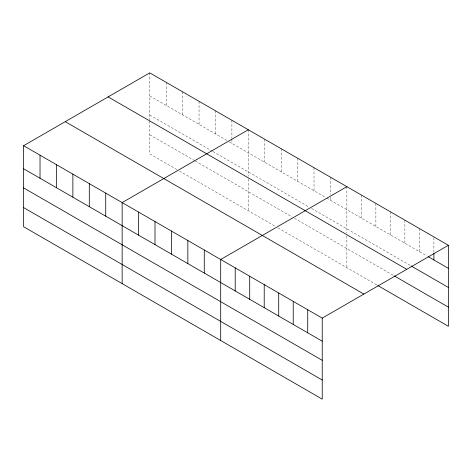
<?xml version="1.0" encoding="UTF-8"?>
<svg xmlns="http://www.w3.org/2000/svg" width="472" height="472" viewBox="0 0 472 472"><rect width="100%" height="100%" fill="white"/><g stroke="black" fill="none" stroke-linecap="round" stroke-linejoin="round"><path stroke-width="0.35" stroke-dasharray="2.36 1.77" d="M149.766 95.922L226.837 140.42M229.362 141.877L326.016 197.679M326.648 198.045L426.959 255.96M149.766 115.05L212.306 151.158M212.937 151.524L308.959 206.96M311.49 208.417L410.563 265.618M149.766 134.756L194.617 160.651M195.249 161.017L291.902 216.819M294.434 218.276L393.536 275.495M176.929 169.566L149.766 153.884L149.766 120.679M179.46 171.023L275.483 226.46M278.008 227.917L377.134 285.153M433.898 237.622L433.898 252.756M419.39 228.531L419.39 251.588M404.887 220.153L404.887 243.216M390.379 211.78L390.379 234.838M375.877 203.403L375.877 226.466M361.369 195.03L361.369 218.093M346.867 186.658L346.867 233.068M346.867 235.882L346.867 267.677M330.441 177.171L330.441 194.47M330.441 197.349L330.441 200.234M314.016 167.69L314.016 190.753M297.59 158.208L297.59 181.272M281.164 148.727L281.164 171.784M264.739 139.24L264.739 162.303M248.313 129.759L248.313 176.168M248.313 178.982L248.313 210.777M231.894 120.277L231.894 138.296M231.894 139.016L231.894 143.34M215.468 110.796L215.468 133.853M199.042 101.309L199.042 124.372M182.617 91.828L182.617 114.891M166.191 82.346L166.191 105.409M149.766 72.865L149.766 119.976"/><path stroke-width="0.71" d="M23.6 145.706L322.234 318.116L322.234 399.135L23.6 226.725L23.6 145.706L149.766 72.865L448.4 245.275L448.4 326.294L377.765 285.513M248.313 129.759L122.148 202.6L122.148 283.619M346.867 186.658L220.695 259.5L220.695 340.518M322.234 318.116L448.4 245.275M428.222 256.685L448.4 268.338M411.189 265.984L448.4 287.466M108.129 96.902L406.764 269.317M394.161 275.854L448.4 307.172M65.236 121.67L363.871 294.08M23.6 168.764L322.234 341.179M23.6 187.891L322.234 360.307M23.6 207.597L322.234 380.013M433.898 253.476L433.898 259.966M307.726 309.744L307.726 332.807M293.224 301.372L293.224 324.429M278.716 292.994L278.716 316.057M264.214 284.622L264.214 307.685M249.706 276.25L249.706 299.307M235.203 267.872L235.203 290.935M204.276 250.012L204.276 273.076M187.85 240.531L187.85 263.594M171.424 231.05L171.424 254.113M154.999 221.569L154.999 244.626M138.573 212.081L138.573 235.144M105.722 193.119L105.722 216.182M89.296 183.637L89.296 206.695M72.877 174.15L72.877 197.213M56.451 164.669L56.451 187.732M40.026 155.188L40.026 178.251"/></g></svg>
